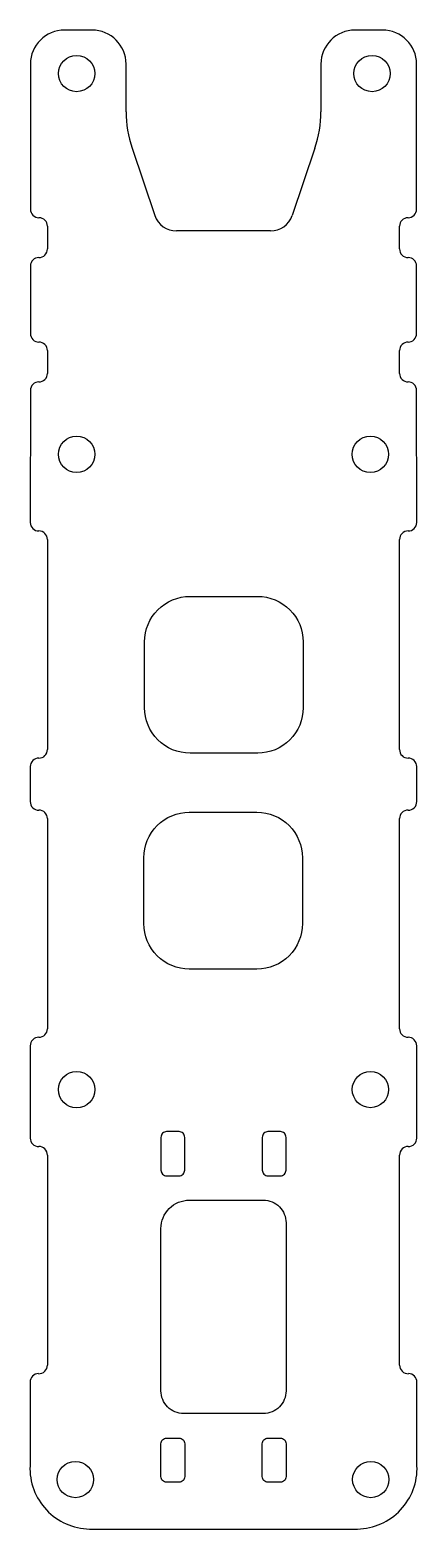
# Model space of a CAD drawing. Header units: millimetres. Extents: x -17 to 17, y -67 to 65.
import ezdxf

# ---------------------------------------------------------------- set-up
doc = ezdxf.new("R2010")
doc.units = ezdxf.units.MM
doc.header["$MEASUREMENT"] = 0
doc.layers.add('Top Plate', color=40, linetype='Continuous')

msp = doc.modelspace()

# ---------------------------------------------------------------- linework, layer by layer
at = {"layer": 'Top Plate'}
for p, q in [((-11.58, 65.33), (-14, 65.33)), ((13.99, 65.33), (11.57, 65.33)), ((-17, 62.33), (-17, 49.55)), ((-8.58, 58.14), (-8.58, 62.33)), ((8.57, 62.33), (8.57, 58.14)), ((16.99, 49.55), (16.99, 62.33)), ((-8.05, 54.92), (-6.04, 49)), ((8.04, 54.92), (6.03, 49)), ((-15.5, 48.05), (-15.5, 46.05)), ((4.14, 47.64), (-4.15, 47.64)), ((15.49, 46.05), (15.49, 48.05)), ((-17, 44.55), (-17, 38.6)), ((16.99, 38.6), (16.99, 44.55)), ((-15.5, 37.1), (-15.5, 35.1)), ((15.49, 35.1), (15.49, 37.1)), ((-17, 33.6), (-17.01, 21.97)), ((17, 21.97), (16.99, 33.6)), ((-15.5, 20.47), (-15.5, 1.97)), ((15.49, 1.97), (15.49, 20.47)), ((-17.01, 0.47), (-17.02, -2.61)), ((17.01, -2.61), (17, 0.47)), ((-15.5, -4.11), (-15.5, -22.61)), ((15.49, -22.61), (15.49, -4.11)), ((-17.02, -24.11), (-17.03, -32.23)), ((17.02, -32.23), (17.01, -24.11)), ((-15.5, -33.73), (-15.5, -52.23)), ((15.49, -52.23), (15.49, -33.73)), ((-17.03, -53.73), (-17.03, -61.1)), ((17.02, -61.1), (17.02, -53.73)), ((-11.8, -66.66), (11.79, -66.66))]:
    msp.add_line(p, q, dxfattribs=at)
for points in [[(-2.95, 1.66, -0.414214), (-6.95, 5.66), (-6.95, 11.46, -0.414214), (-2.95, 15.46), (3.01, 15.46, -0.414214), (7.01, 11.46), (7.01, 5.66, -0.414214), (3.01, 1.66)], [(2.94, -17.35), (-3.02, -17.35, -0.414214), (-7.02, -13.35), (-7.02, -7.55, -0.414214), (-3.02, -3.55), (2.94, -3.55, -0.414214), (6.94, -7.55), (6.94, -13.35, -0.414214)], [(-3.92, -35.56, 0.414214), (-3.42, -35.06), (-3.42, -32.17, 0.414214), (-3.92, -31.67), (-5.01, -31.67, 0.414214), (-5.51, -32.17), (-5.51, -35.06, 0.414214), (-5.01, -35.56)], [(5.5, -35.06), (5.5, -32.17, 0.414214), (5, -31.67), (3.91, -31.67, 0.414214), (3.41, -32.17), (3.41, -35.06, 0.414214), (3.91, -35.56), (5, -35.56, 0.414214)], [(3.5, -56.49), (-3.51, -56.49, -0.414214), (-5.51, -54.49), (-5.51, -40.2, -0.414214), (-3.01, -37.7), (3.5, -37.7, -0.414214), (5.5, -39.7), (5.5, -54.49, -0.414214)], [(-3.42, -59.15), (-3.42, -62.04, -0.414214), (-3.92, -62.54), (-5.01, -62.54, -0.414214), (-5.51, -62.04), (-5.51, -59.15, -0.414214), (-5.01, -58.65), (-3.92, -58.65, -0.414214)], [(5.5, -59.15), (5.5, -62.04, -0.414214), (5, -62.54), (3.91, -62.54, -0.414214), (3.41, -62.04), (3.41, -59.15, -0.414214), (3.91, -58.65), (5, -58.65, -0.414214)]]:
    msp.add_lwpolyline(points, format="xyb", close=True, dxfattribs=at)
for centre in [(-12.93, 61.5), (13.07, 61.5), (-12.93, 27.97), (12.92, 27.97), (-12.93, -27.97), (12.93, -27.96), (-13.04, -62.3), (12.96, -62.3)]:
    msp.add_circle(centre, 1.6, dxfattribs=at)
for centre, radius, start, end in [((-14, 62.33), 3, 90, 180), ((-11.58, 62.33), 3, 0, 90), ((11.57, 62.33), 3, 90, 180), ((13.99, 62.33), 3, 0, 90), ((1.42, 58.14), 10, 180, 198.73), ((-1.43, 58.14), 10, 341.27, 0), ((-16.25, 49.55), 0.75, 179.983, 270), ((-4.15, 49.64), 2, 198.73, 270), ((4.14, 49.64), 2, 270, 341.27), ((16.24, 49.55), 0.75, 270, 0.017), ((-16.25, 48.05), 0.75, 0.0002, 89.8228), ((16.24, 48.05), 0.75, 90.1772, 179.9998), ((-16.25, 44.55), 0.75, 90.0632, 179.9829), ((-16.25, 46.05), 0.75, 270, 0), ((16.24, 46.05), 0.75, 180, 270), ((16.24, 44.55), 0.75, 0.0171, 89.9368), ((-16.25, 38.6), 0.75, 179.983, 270.0331), ((16.24, 38.6), 0.75, 269.9669, 0.017), ((-16.25, 37.1), 0.75, 0, 90.0392), ((16.24, 37.1), 0.75, 89.9608, 180), ((-16.25, 33.6), 0.75, 89.9099, 179.9828), ((-16.25, 35.1), 0.75, 269.9044, 0), ((16.24, 35.1), 0.75, 180, 270.0956), ((16.24, 33.6), 0.75, 0.0172, 90.0901), ((-16.26, 21.97), 0.75, 179.9844, 270.4838), ((-16.25, 20.47), 0.75, 0, 90), ((16.24, 20.47), 0.75, 90, 180), ((16.25, 21.97), 0.75, 269.5162, 0.0156), ((-16.25, 1.97), 0.75, 270, 360), ((16.24, 1.97), 0.75, 180, 270), ((-16.26, 0.47), 0.75, 89.0379, 179.9772), ((16.25, 0.47), 0.75, 0.0228, 90.9621), ((-16.27, -2.61), 0.75, 179.9895, 271.0299), ((16.26, -2.61), 0.75, 268.9701, 0.0105), ((-16.25, -4.11), 0.75, 0, 90), ((16.24, -4.11), 0.75, 90, 180), ((-16.27, -24.11), 0.75, 88.4996, 179.9691), ((-16.25, -22.61), 0.75, 270, 0), ((16.24, -22.61), 0.75, 180, 270), ((16.26, -24.11), 0.75, 0.0309, 91.5004), ((-16.27, -32.23), 0.751, 180, 270.0007), ((-16.25, -33.73), 0.75, 360, 91.7437), ((16.24, -33.73), 0.75, 88.2563, 180), ((16.26, -32.23), 0.751, 269.9993, 0), ((-5.01, -35.06), 0.5, 180, 270), ((-16.25, -52.23), 0.75, 267.7952, 0), ((16.24, -52.23), 0.75, 180, 272.2048), ((-16.28, -53.73), 0.751, 89.9986, 179.953), ((16.27, -53.73), 0.751, 0.047, 90.0014), ((-11.69, -61.31), 5.35, 177.7412, 268.7692), ((11.68, -61.31), 5.35, 271.2308, 2.2588)]:
    msp.add_arc(centre, radius, start, end, dxfattribs=at)

doc.saveas('drawing.dxf')
